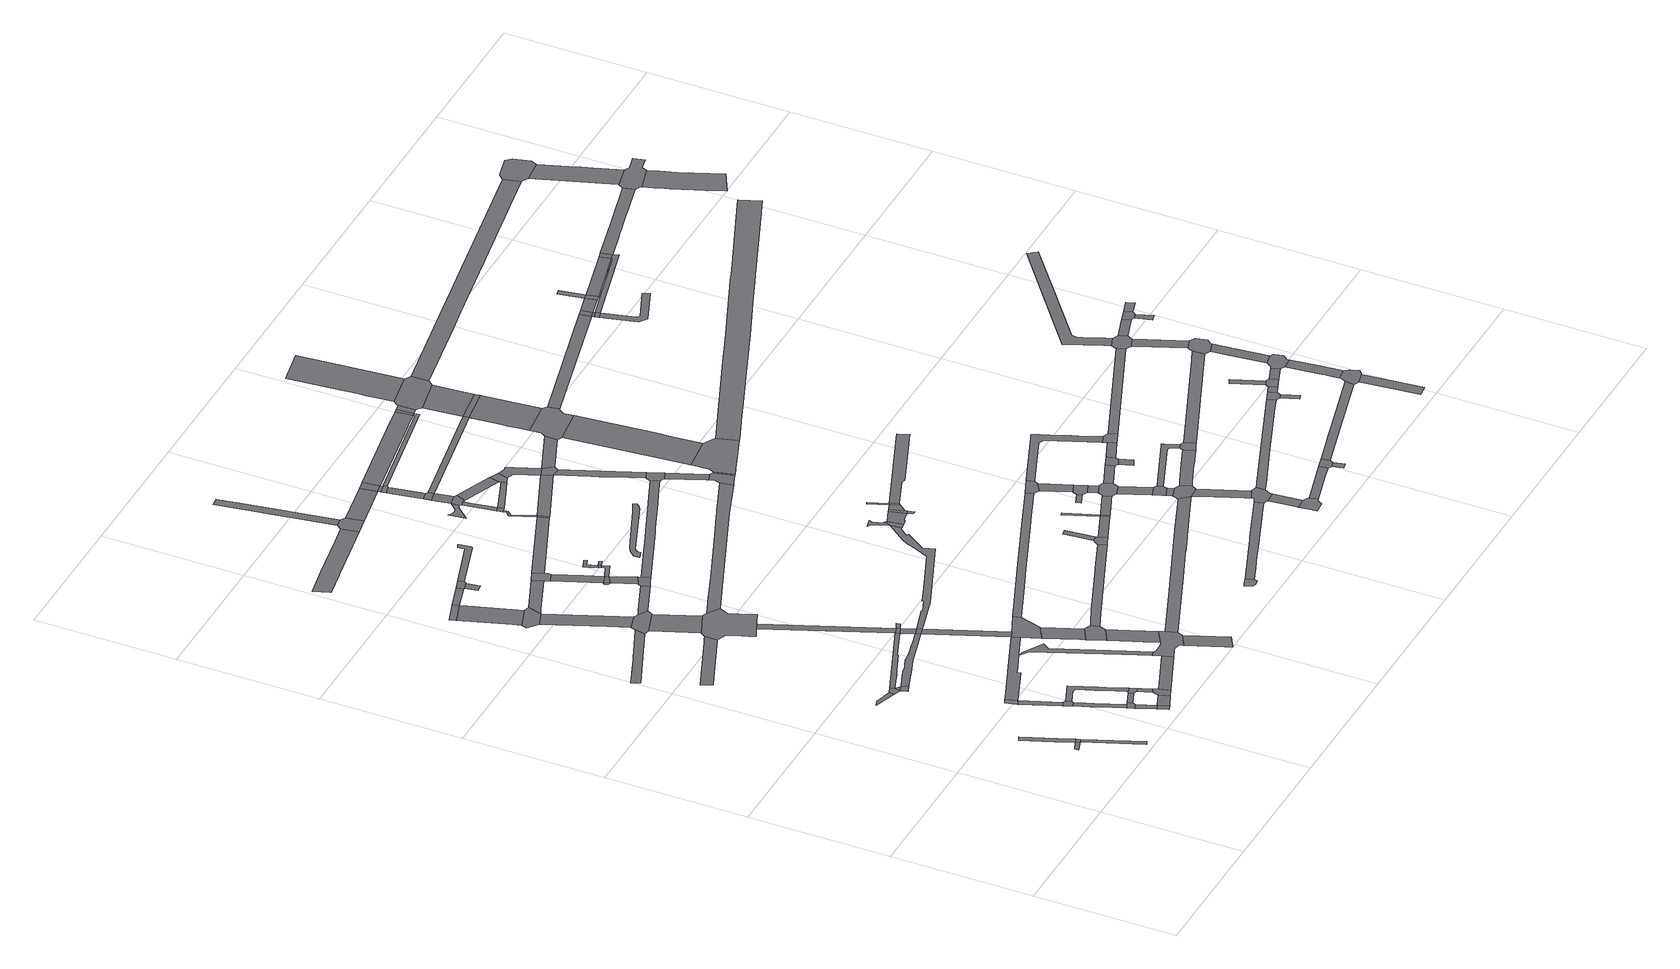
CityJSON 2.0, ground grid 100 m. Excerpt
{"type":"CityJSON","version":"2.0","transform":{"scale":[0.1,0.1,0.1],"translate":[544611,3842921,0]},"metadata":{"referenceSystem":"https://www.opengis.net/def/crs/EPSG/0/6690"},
"CityObjects":{
"road1":{"type":"Road","geometry":[{"type":"MultiSurface","lod":"1","boundaries":[[[0,1,2,3]]]}]},
"road2":{"type":"Road","attributes":{"RoadStructureAttribute.sectionType":"1"},"geometry":[{"type":"MultiSurface","lod":"1","boundaries":[[[4,5,6,7,0,8]]]}]},
"road3":{"type":"Road","geometry":[{"type":"MultiSurface","lod":"1","boundaries":[[[8,0,3,9]]]}]},
"road4":{"type":"Road","attributes":{"RoadStructureAttribute.sectionType":"1"},"geometry":[{"type":"MultiSurface","lod":"1","boundaries":[[[9,3,10,11]]]}]},
"road5":{"type":"Road","geometry":[{"type":"MultiSurface","lod":"1","boundaries":[[[12,13,14,15]]]}]},
"road6":{"type":"Road","geometry":[{"type":"MultiSurface","lod":"1","boundaries":[[[16,17,18,19]]]}]},
"road7":{"type":"Road","geometry":[{"type":"MultiSurface","lod":"1","boundaries":[[[20,15,14,21,22]]]}]},
"road8":{"type":"Road","attributes":{"RoadStructureAttribute.sectionType":"1"},"geometry":[{"type":"MultiSurface","lod":"1","boundaries":[[[19,18,23,24]]]}]},
"road9":{"type":"Road","geometry":[{"type":"MultiSurface","lod":"1","boundaries":[[[24,23,25,26,27,28]]]}]},
"road10":{"type":"Road","geometry":[{"type":"MultiSurface","lod":"1","boundaries":[[[29,21,30,31,32]]]}]},
"road11":{"type":"Road","attributes":{"RoadStructureAttribute.sectionType":"1"},"geometry":[{"type":"MultiSurface","lod":"1","boundaries":[[[22,21,29]]]}]},
"road12":{"type":"Road","attributes":{"RoadStructureAttribute.sectionType":"1"},"geometry":[{"type":"MultiSurface","lod":"1","boundaries":[[[33,34,35,26,25,36,37,38,39,40]]]}]},
"road13":{"type":"Road","geometry":[{"type":"MultiSurface","lod":"1","boundaries":[[[41,40,39,42,43,44]]]}]},
"road14":{"type":"Road","attributes":{"RoadStructureAttribute.sectionType":"1"},"geometry":[{"type":"MultiSurface","lod":"1","boundaries":[[[43,42,45,46]]]}]},
"road15":{"type":"Road","geometry":[{"type":"MultiSurface","lod":"1","boundaries":[[[46,45,47,48]]]}]},
"road16":{"type":"Road","attributes":{"RoadStructureAttribute.sectionType":"1"},"geometry":[{"type":"MultiSurface","lod":"1","boundaries":[[[49,50,51,52,53,54,55,56,57,58,59]]]}]},
"road17":{"type":"Road","attributes":{"RoadStructureAttribute.sectionType":"1"},"geometry":[{"type":"MultiSurface","lod":"1","boundaries":[[[60,61,62,63,64,65,66,67,68]]]}]},
"road18":{"type":"Road","attributes":{"RoadStructureAttribute.sectionType":"1"},"geometry":[{"type":"MultiSurface","lod":"1","boundaries":[[[69,41,44,70]]]}]},
"road19":{"type":"Road","attributes":{"RoadStructureAttribute.sectionType":"1"},"geometry":[{"type":"MultiSurface","lod":"1","boundaries":[[[71,46,48,72]]]}]},
"road20":{"type":"Road","attributes":{"RoadStructureAttribute.sectionType":"1"},"geometry":[{"type":"MultiSurface","lod":"1","boundaries":[[[73,74,75,76,77,28,27,78,79,80,81,82,83,84,85,86]]]}]},
"road21":{"type":"Road","geometry":[{"type":"MultiSurface","lod":"1","boundaries":[[[86,85,69,70,87,88]]]}]},
"road22":{"type":"Road","geometry":[{"type":"MultiSurface","lod":"1","boundaries":[[[89,90,71,72,91,92]]]}]},
"road23":{"type":"Road","attributes":{"RoadStructureAttribute.sectionType":"1"},"geometry":[{"type":"MultiSurface","lod":"1","boundaries":[[[93,88,87,90,89]]]}]},
"road24":{"type":"Road","attributes":{"RoadStructureAttribute.sectionType":"1"},"geometry":[{"type":"MultiSurface","lod":"1","boundaries":[[[94,20,22,95,96,97,98,99,100]]]}]},
"road25":{"type":"Road","attributes":{"RoadStructureAttribute.sectionType":"1"},"geometry":[{"type":"MultiSurface","lod":"1","boundaries":[[[101,102,103,104,105,106,107,108,109,110,29,32,111,112,113,114]]]}]},
"road26":{"type":"Road","attributes":{"RoadStructureAttribute.sectionType":"1"},"geometry":[{"type":"MultiSurface","lod":"1","boundaries":[[[115,116,117,118,16,19,119,120,121,122,123,124,125,126,127]]]}]},
"road27":{"type":"Road","geometry":[{"type":"MultiSurface","lod":"1","boundaries":[[[128,129,130,131]]]}]},
"road28":{"type":"Road","attributes":{"RoadStructureAttribute.sectionType":"1"},"geometry":[{"type":"MultiSurface","lod":"1","boundaries":[[[132,133,131,130,134,135,136]]]}]},
"road29":{"type":"Road","geometry":[{"type":"MultiSurface","lod":"1","boundaries":[[[136,135,137,138,139,140]]]}]},
"road30":{"type":"Road","attributes":{"RoadStructureAttribute.sectionType":"1"},"geometry":[{"type":"MultiSurface","lod":"1","boundaries":[[[141,92,91,142]]]}]},
"road31":{"type":"Road","attributes":{"RoadStructureAttribute.sectionType":"1"},"geometry":[{"type":"MultiSurface","lod":"1","boundaries":[[[139,138,143,144,145]]]}]},
"road32":{"type":"Road","geometry":[{"type":"MultiSurface","lod":"1","boundaries":[[[145,144,146,49,59,147,148,149,150,151,152]]]}]},
"road33":{"type":"Road","attributes":{"RoadStructureAttribute.sectionType":"1"},"geometry":[{"type":"MultiSurface","lod":"1","boundaries":[[[149,148,153,154,155]]]}]},
"road34":{"type":"Road","geometry":[{"type":"MultiSurface","lod":"1","boundaries":[[[156,157,155,154,158,60,68,159,160,161,162,163,164,165,166,167,168,169,170,171,172,173,174,175,176,177]]]}]},
"road35":{"type":"Road","attributes":{"RoadStructureAttribute.sectionType":"1"},"geometry":[{"type":"MultiSurface","lod":"1","boundaries":[[[178,179,180,181,124,182,183,184,185]]]}]},
"road36":{"type":"Road","attributes":{"RoadStructureAttribute.sectionType":"1"},"geometry":[{"type":"MultiSurface","lod":"1","boundaries":[[[186,128,131,187]]]}]},
"road37":{"type":"Road","attributes":{"RoadStructureAttribute.sectionType":"6"},"geometry":[{"type":"MultiSurface","lod":"1","boundaries":[[[167,166,94,188]]]}]},
"road38":{"type":"Road","geometry":[{"type":"MultiSurface","lod":"1","boundaries":[[[188,94,100,189]]]}]},
"road39":{"type":"Road","attributes":{"RoadStructureAttribute.sectionType":"6"},"geometry":[{"type":"MultiSurface","lod":"1","boundaries":[[[189,100,101,190]]]}]},
"road40":{"type":"Road","geometry":[{"type":"MultiSurface","lod":"1","boundaries":[[[190,101,114,191]]]}]},
"road41":{"type":"Road","attributes":{"RoadStructureAttribute.sectionType":"1"},"geometry":[{"type":"MultiSurface","lod":"1","boundaries":[[[192,140,139,193,194,195]]]}]},
"road42":{"type":"Road","attributes":{"RoadStructureAttribute.sectionType":"6"},"geometry":[{"type":"MultiSurface","lod":"1","boundaries":[[[191,114,115,196]]]}]},
"road43":{"type":"Road","attributes":{"RoadStructureAttribute.sectionType":"1"},"geometry":[{"type":"MultiSurface","lod":"1","boundaries":[[[197,198,188,189]]]}]},
"road44":{"type":"Road","geometry":[{"type":"MultiSurface","lod":"1","boundaries":[[[199,200,201,202,203]]]}]},
"road45":{"type":"Road","geometry":[{"type":"MultiSurface","lod":"1","boundaries":[[[204,186,187,203,202,205,206]]]}]},
"road46":{"type":"Road","attributes":{"RoadStructureAttribute.sectionType":"1"},"geometry":[{"type":"MultiSurface","lod":"1","boundaries":[[[207,208,152,151,209,210,211]]]}]},
"road47":{"type":"Road","geometry":[{"type":"MultiSurface","lod":"1","boundaries":[[[212,213,214,215,216,217,185,184,141,142,218,219,220,221,222,223,224,225,226,227]]]}]},
"road48":{"type":"Road","attributes":{"RoadStructureAttribute.sectionType":"1"},"geometry":[{"type":"MultiSurface","lod":"1","boundaries":[[[228,229,230,231,232]]]}]},
"road49":{"type":"Road","geometry":[{"type":"MultiSurface","lod":"1","boundaries":[[[233,234,196,115,127,229,228,235]]]}]},
"road50":{"type":"Road","geometry":[{"type":"MultiSurface","lod":"1","boundaries":[[[232,231,236,237,238,239]]]}]},
"road51":{"type":"Road","attributes":{"RoadStructureAttribute.sectionType":"1"},"geometry":[{"type":"MultiSurface","lod":"1","boundaries":[[[240,241,237,236,242,243,214,213]]]}]},
"road52":{"type":"Road","attributes":{"RoadStructureAttribute.sectionType":"1"},"geometry":[{"type":"MultiSurface","lod":"1","boundaries":[[[223,222,244,245,246]]]}]},
"road53":{"type":"Road","attributes":{"RoadStructureAttribute.sectionType":"1"},"geometry":[{"type":"MultiSurface","lod":"1","boundaries":[[[247,248,249,250,251,252,253,254,255]]]}]},
"road54":{"type":"Road","geometry":[{"type":"MultiSurface","lod":"1","boundaries":[[[256,257,258,259,260,261]]]}]},
"road55":{"type":"Road","geometry":[{"type":"MultiSurface","lod":"1","boundaries":[[[262,192,195,263,264,265,266]]]}]},
"road56":{"type":"Road","attributes":{"RoadStructureAttribute.sectionType":"1"},"geometry":[{"type":"MultiSurface","lod":"1","boundaries":[[[267,264,263,268,256,269]]]}]},
"road57":{"type":"Road","geometry":[{"type":"MultiSurface","lod":"1","boundaries":[[[269,256,261,270]]]}]},
"road58":{"type":"Road","attributes":{"RoadStructureAttribute.sectionType":"1"},"geometry":[{"type":"MultiSurface","lod":"1","boundaries":[[[270,261,271,272]]]}]},
"road59":{"type":"Road","geometry":[{"type":"MultiSurface","lod":"1","boundaries":[[[272,271,273,274,207,211,275,276,277]]]}]},
"road60":{"type":"Road","attributes":{"RoadStructureAttribute.sectionType":"1"},"geometry":[{"type":"MultiSurface","lod":"1","boundaries":[[[278,279,280,281,282,283,284,285,286,287,288,204,206]]]}]},
"road61":{"type":"Road","geometry":[{"type":"MultiSurface","lod":"1","boundaries":[[[289,290,291,292,269,270]]]}]},
"road62":{"type":"Road","geometry":[{"type":"MultiSurface","lod":"1","boundaries":[[[293,294,291,290]]]}]},
"road63":{"type":"Road","geometry":[{"type":"MultiSurface","lod":"1","boundaries":[[[295,296,297,298,299,300,294,293]]]}]},
"road64":{"type":"Road","geometry":[{"type":"MultiSurface","lod":"1","boundaries":[[[301,302,293,290]]]}]},
"road65":{"type":"Road","attributes":{"RoadStructureAttribute.sectionType":"1"},"geometry":[{"type":"MultiSurface","lod":"1","boundaries":[[[303,304,305,306,307,308,309,310,311,312,313,190,191,314,315,316,317,318,319,320,321]]]}]},
"road66":{"type":"Road","attributes":{"RoadStructureAttribute.sectionType":"1"},"geometry":[{"type":"MultiSurface","lod":"1","boundaries":[[[322,262,266,323]]]}]},
"road67":{"type":"Road","geometry":[{"type":"MultiSurface","lod":"1","boundaries":[[[324,325,326,247,255,327,328]]]}]},
"road68":{"type":"Road","attributes":{"RoadStructureAttribute.sectionType":"1"},"geometry":[{"type":"MultiSurface","lod":"1","boundaries":[[[329,330,331,332,333,334,239,238,335,336,337]]]}]},
"road69":{"type":"Road","attributes":{"RoadStructureAttribute.sectionType":"1"},"geometry":[{"type":"MultiSurface","lod":"1","boundaries":[[[338,339,340,341,325,324]]]}]},
"road70":{"type":"Road","attributes":{"RoadStructureAttribute.sectionType":"1"},"geometry":[{"type":"MultiSurface","lod":"1","boundaries":[[[342,343,344,345,346,347,348,349,350,351,352,177,176,353,354,355,356]]]}]},
"road71":{"type":"Road","geometry":[{"type":"MultiSurface","lod":"1","boundaries":[[[357,358,359,360,361,362,363,364,365,366,367,368,369,370,371,372,373,374,375,376]]]}]},
"road72":{"type":"Road","geometry":[{"type":"MultiSurface","lod":"1","boundaries":[[[377,378,379,380,381,382,383]]]}]},
"road73":{"type":"Road","attributes":{"RoadStructureAttribute.sectionType":"1"},"geometry":[{"type":"MultiSurface","lod":"1","boundaries":[[[384,328,327,385,386]]]}]},
"road74":{"type":"Road","attributes":{"RoadStructureAttribute.sectionType":"1"},"geometry":[{"type":"MultiSurface","lod":"1","boundaries":[[[387,388,389,390,277,276,391,392,393,394,395,396]]]}]},
"road75":{"type":"Road","geometry":[{"type":"MultiSurface","lod":"1","boundaries":[[[397,398,399,400,401,402,403,404,405]]]}]},
"road76":{"type":"Road","geometry":[{"type":"MultiSurface","lod":"1","boundaries":[[[406,407,408,409,410,411,412,322,413]]]}]},
"road77":{"type":"Road","geometry":[{"type":"MultiSurface","lod":"1","boundaries":[[[413,322,323,414]]]}]},
"road78":{"type":"Road","geometry":[{"type":"MultiSurface","lod":"1","boundaries":[[[415,416,410,409,417]]]}]},
"road79":{"type":"Road","attributes":{"RoadStructureAttribute.sectionType":"1"},"geometry":[{"type":"MultiSurface","lod":"1","boundaries":[[[418,419,420,421,422,233,235,423,424,425,426,427,428]]]}]},
"road80":{"type":"Road","attributes":{"RoadStructureAttribute.sectionType":"1"},"geometry":[{"type":"MultiSurface","lod":"1","boundaries":[[[429,430,431,432,433,434,416,415]]]}]},
"road81":{"type":"Road","attributes":{"RoadStructureAttribute.sectionType":"1"},"geometry":[{"type":"MultiSurface","lod":"1","boundaries":[[[435,436,437,438,439,440,441,442,227,226,443,444,445,446,447,448,449]]]}]},
"road82":{"type":"Road","geometry":[{"type":"MultiSurface","lod":"1","boundaries":[[[450,397,405,432,431,451,452,453]]]}]},
"road83":{"type":"Road","attributes":{"RoadStructureAttribute.sectionType":"1"},"geometry":[{"type":"MultiSurface","lod":"1","boundaries":[[[454,455,456,397,450]]]}]},
"road84":{"type":"Road","geometry":[{"type":"MultiSurface","lod":"1","boundaries":[[[457,458,456,455,459]]]}]},
"road85":{"type":"Road","attributes":{"RoadStructureAttribute.sectionType":"1"},"geometry":[{"type":"MultiSurface","lod":"1","boundaries":[[[460,461,462,458,457]]]}]},
"road86":{"type":"Road","attributes":{"RoadStructureAttribute.sectionType":"1"},"geometry":[{"type":"MultiSurface","lod":"1","boundaries":[[[463,386,464,465]]]}]},
"road87":{"type":"Road","geometry":[{"type":"MultiSurface","lod":"1","boundaries":[[[466,465,464,462,461,467]]]}]},
"road88":{"type":"Road","geometry":[{"type":"MultiSurface","lod":"1","boundaries":[[[468,384,386,463]]]}]},
"road89":{"type":"Road","attributes":{"RoadStructureAttribute.sectionType":"1"},"geometry":[{"type":"MultiSurface","lod":"1","boundaries":[[[469,415,417,470]]]}]},
"road90":{"type":"Road","geometry":[{"type":"MultiSurface","lod":"1","boundaries":[[[471,472,473,474,475,303,476]]]}]},
"road91":{"type":"Road","attributes":{"RoadStructureAttribute.sectionType":"1"},"geometry":[{"type":"MultiSurface","lod":"1","boundaries":[[[477,413,414,478]]]}]},
"road92":{"type":"Road","attributes":{"RoadStructureAttribute.sectionType":"1"},"geometry":[{"type":"MultiSurface","lod":"1","boundaries":[[[453,452,479,480]]]}]},
"road93":{"type":"Road","geometry":[{"type":"MultiSurface","lod":"1","boundaries":[[[476,303,321,481,482]]]}]},
"road94":{"type":"Road","geometry":[{"type":"MultiSurface","lod":"1","boundaries":[[[483,484,485,486,329,337,487,488,489]]]}]},
"road95":{"type":"Road","geometry":[{"type":"MultiSurface","lod":"1","boundaries":[[[490,491,492,493,484,483]]]}]},
"road96":{"type":"Road","attributes":{"RoadStructureAttribute.sectionType":"1"},"geometry":[{"type":"MultiSurface","lod":"1","boundaries":[[[494,482,481,495,496,497]]]}]},
"road97":{"type":"Road","geometry":[{"type":"MultiSurface","lod":"1","boundaries":[[[480,479,469,470,498,499]]]}]},
"road98":{"type":"Road","geometry":[{"type":"MultiSurface","lod":"1","boundaries":[[[500,501,502,497]]]}]},
"road99":{"type":"Road","attributes":{"RoadStructureAttribute.sectionType":"1"},"geometry":[{"type":"MultiSurface","lod":"1","boundaries":[[[503,494,497,502,504]]]}]},
"road100":{"type":"Road","attributes":{"RoadStructureAttribute.sectionType":"1"},"geometry":[{"type":"MultiSurface","lod":"1","boundaries":[[[505,506,507,508,377,383,509,510,511,512,513,514,515,516,517,518]]]}]},
"road101":{"type":"Road","attributes":{"RoadStructureAttribute.sectionType":"1"},"geometry":[{"type":"MultiSurface","lod":"1","boundaries":[[[519,520,489,488,521]]]}]},
"road102":{"type":"Road","attributes":{"RoadStructureAttribute.sectionType":"1"},"geometry":[{"type":"MultiSurface","lod":"1","boundaries":[[[522,503,504,523]]]}]},
"road103":{"type":"Road","geometry":[{"type":"MultiSurface","lod":"1","boundaries":[[[524,525,522,526]]]}]},
"road104":{"type":"Road","attributes":{"RoadStructureAttribute.sectionType":"1"},"geometry":[{"type":"MultiSurface","lod":"1","boundaries":[[[527,528,529,499,498,530,531,532,477,533]]]}]},
"road105":{"type":"Road","geometry":[{"type":"MultiSurface","lod":"1","boundaries":[[[526,522,523,534]]]}]},
"road106":{"type":"Road","geometry":[{"type":"MultiSurface","lod":"1","boundaries":[[[533,477,478,535,536,537]]]}]},
"road107":{"type":"Road","attributes":{"RoadStructureAttribute.sectionType":"1"},"geometry":[{"type":"MultiSurface","lod":"1","boundaries":[[[478,538,539,540,541,542,543,535]]]}]},
"road108":{"type":"Road","attributes":{"RoadStructureAttribute.sectionType":"1"},"geometry":[{"type":"MultiSurface","lod":"1","boundaries":[[[544,545,546,519,547]]]}]},
"road109":{"type":"Road","geometry":[{"type":"MultiSurface","lod":"1","boundaries":[[[547,519,521,548]]]}]},
"road110":{"type":"Road","geometry":[{"type":"MultiSurface","lod":"1","boundaries":[[[542,541,387,396,549,550,551,552]]]}]},
"road111":{"type":"Road","attributes":{"RoadStructureAttribute.sectionType":"1"},"geometry":[{"type":"MultiSurface","lod":"1","boundaries":[[[553,552,551,554,555,556]]]}]},
"road112":{"type":"Road","attributes":{"RoadStructureAttribute.sectionType":"1"},"geometry":[{"type":"MultiSurface","lod":"1","boundaries":[[[557,459,455,558]]]}]},
"road113":{"type":"Road","attributes":{"RoadStructureAttribute.sectionType":"1"},"geometry":[{"type":"MultiSurface","lod":"1","boundaries":[[[559,560,561,562,563,468,463,564,565,566,567,568]]]}]},
"road114":{"type":"Road","geometry":[{"type":"MultiSurface","lod":"1","boundaries":[[[556,555,569,570,342,356,571,572,573]]]}]},
"road115":{"type":"Road","geometry":[{"type":"MultiSurface","lod":"1","boundaries":[[[574,575,568,576,466,467]]]}]},
"road116":{"type":"Road","attributes":{"RoadStructureAttribute.sectionType":"1"},"geometry":[{"type":"MultiSurface","lod":"1","boundaries":[[[577,573,572,578]]]}]},
"road117":{"type":"Road","attributes":{"RoadStructureAttribute.sectionType":"1"},"geometry":[{"type":"MultiSurface","lod":"1","boundaries":[[[579,580,581,547,548,582,583,584,585]]]}]},
"road118":{"type":"Road","attributes":{"RoadStructureAttribute.sectionType":"1"},"geometry":[{"type":"MultiSurface","lod":"1","boundaries":[[[586,587,533,537,588,589]]]}]},
"road119":{"type":"Road","geometry":[{"type":"MultiSurface","lod":"1","boundaries":[[[590,591,592,593,594,595,596]]]}]},
"road120":{"type":"Road","geometry":[{"type":"MultiSurface","lod":"1","boundaries":[[[597,418,428,598,599,600,601,602]]]}]},
"road121":{"type":"Road","attributes":{"RoadStructureAttribute.sectionType":"1"},"geometry":[{"type":"MultiSurface","lod":"1","boundaries":[[[600,599,603,604]]]}]},
"road122":{"type":"Road","geometry":[{"type":"MultiSurface","lod":"1","boundaries":[[[604,603,590,596,605,606]]]}]},
"road123":{"type":"Road","attributes":{"RoadStructureAttribute.sectionType":"1"},"geometry":[{"type":"MultiSurface","lod":"1","boundaries":[[[606,605,607,608]]]}]},
"road124":{"type":"Road","geometry":[{"type":"MultiSurface","lod":"1","boundaries":[[[609,608,607,610,611,579,585,612,613,614,615,616,617,618,619]]]}]},
"road125":{"type":"Road","geometry":[{"type":"MultiSurface","lod":"1","boundaries":[[[620,621,622,623,624,625,577,578,626,627,628,629]]]}]},
"road126":{"type":"Road","attributes":{"RoadStructureAttribute.sectionType":"1"},"geometry":[{"type":"MultiSurface","lod":"1","boundaries":[[[615,614,630,631]]]}]},
"road127":{"type":"Road","attributes":{"RoadStructureAttribute.sectionType":"1"},"geometry":[{"type":"MultiSurface","lod":"1","boundaries":[[[632,633,634,635,636,637,638,526,534]]]}]},
"road128":{"type":"Road","geometry":[{"type":"MultiSurface","lod":"1","boundaries":[[[631,630,639,640,641,642,643,644,645,646]]]}]},
"road129":{"type":"Road","attributes":{"RoadStructureAttribute.sectionType":"1"},"geometry":[{"type":"MultiSurface","lod":"1","boundaries":[[[642,641,647,648]]]}]},
"road130":{"type":"Road","geometry":[{"type":"MultiSurface","lod":"1","boundaries":[[[649,650,651,652,653,654,655,656,657,658,659]]]}]},
"road131":{"type":"Road","geometry":[{"type":"MultiSurface","lod":"1","boundaries":[[[660,648,647,661,435,449,662,663,664,665,666]]]}]},
"road132":{"type":"Road","attributes":{"RoadStructureAttribute.sectionType":"1"},"geometry":[{"type":"MultiSurface","lod":"1","boundaries":[[[667,668,669,670,651,650]]]}]},
"road133":{"type":"Road","attributes":{"RoadStructureAttribute.sectionType":"1"},"geometry":[{"type":"MultiSurface","lod":"1","boundaries":[[[671,662,449,672,673,674,675,676]]]}]},
"road134":{"type":"Road","geometry":[{"type":"MultiSurface","lod":"1","boundaries":[[[676,675,677,505,518,678,668,667,679,680,681]]]}]},
"road135":{"type":"Road","attributes":{"RoadStructureAttribute.sectionType":"1"},"geometry":[{"type":"MultiSurface","lod":"1","boundaries":[[[682,683,684,685,686,687,622,621]]]}]},
"road136":{"type":"Road","attributes":{"RoadStructureAttribute.sectionType":"1"},"geometry":[{"type":"MultiSurface","lod":"1","boundaries":[[[688,689,690,619,618,691,692,693]]]}]},
"road137":{"type":"Road","geometry":[{"type":"MultiSurface","lod":"1","boundaries":[[[694,559,568,575]]]}]},
"road138":{"type":"Road","geometry":[{"type":"MultiSurface","lod":"1","boundaries":[[[695,696,697,698,699,700,586,589,701,687,686,702,703,704,705]]]}]},
"road139":{"type":"Road","attributes":{"RoadStructureAttribute.sectionType":"1"},"geometry":[{"type":"MultiSurface","lod":"1","boundaries":[[[706,707,694,575,708,709,710]]]}]},
"road140":{"type":"Road","attributes":{"RoadStructureAttribute.sectionType":"1"},"geometry":[{"type":"MultiSurface","lod":"1","boundaries":[[[711,558,712,713,714,715,716,697,696]]]}]},
"road141":{"type":"Road","attributes":{"RoadStructureAttribute.sectionType":"1"},"geometry":[{"type":"MultiSurface","lod":"1","boundaries":[[[717,718,659,658,719,720,721]]]}]},
"road142":{"type":"Road","geometry":[{"type":"MultiSurface","lod":"1","boundaries":[[[722,723,557,558,711]]]}]},
"road143":{"type":"Road","geometry":[{"type":"MultiSurface","lod":"1","boundaries":[[[724,688,693,725,726,727]]]}]},
"road144":{"type":"Road","attributes":{"RoadStructureAttribute.sectionType":"1"},"geometry":[{"type":"MultiSurface","lod":"1","boundaries":[[[728,729,730,731,732,666,665,733,734,735,736,737]]]}]},
"road145":{"type":"Road","geometry":[{"type":"MultiSurface","lod":"1","boundaries":[[[738,739,726,725]]]}]},
"road146":{"type":"Road","attributes":{"RoadStructureAttribute.sectionType":"1"},"geometry":[{"type":"MultiSurface","lod":"1","boundaries":[[[740,741,742,743,744,745,746,747,748,597,602,749,750,751,752,753,754,755,756,757]]]}]},
"road147":{"type":"Road","attributes":{"RoadStructureAttribute.sectionType":"1"},"geometry":[{"type":"MultiSurface","lod":"1","boundaries":[[[758,759,760,646,645,761,762,763,764]]]}]},
"road148":{"type":"Road","attributes":{"RoadStructureAttribute.sectionType":"1"},"geometry":[{"type":"MultiSurface","lod":"1","boundaries":[[[765,766,767,557,723]]]}]},
"road149":{"type":"Road","geometry":[{"type":"MultiSurface","lod":"1","boundaries":[[[768,769,770,771,772,706,710,773,774,767,766,775,776,777]]]}]},
"road150":{"type":"Road","attributes":{"RoadStructureAttribute.sectionType":"1"},"geometry":[{"type":"MultiSurface","lod":"1","boundaries":[[[778,779,724,727,780]]]}]},
"road151":{"type":"Road","attributes":{"RoadStructureAttribute.sectionType":"1"},"geometry":[{"type":"MultiSurface","lod":"1","boundaries":[[[781,782,783,784,785,786,787,788,789,771,770]]]}]},
"road152":{"type":"Road","geometry":[{"type":"MultiSurface","lod":"1","boundaries":[[[790,791,792,793,794]]]}]},
"road153":{"type":"Road","geometry":[{"type":"MultiSurface","lod":"1","boundaries":[[[795,717,721,794,793,796]]]}]},
"road154":{"type":"Road","geometry":[{"type":"MultiSurface","lod":"1","boundaries":[[[764,763,728,737,797,798,799]]]}]},
"road155":{"type":"Road","geometry":[{"type":"MultiSurface","lod":"1","boundaries":[[[800,801,757,756,778,780,802,803,804]]]}]},
"road156":{"type":"Road","attributes":{"RoadStructureAttribute.sectionType":"1"},"geometry":[{"type":"MultiSurface","lod":"1","boundaries":[[[805,806,807,808,809,681,680,810,811,812,813,814,815,816]]]}]},
"road157":{"type":"Road","attributes":{"RoadStructureAttribute.sectionType":"1"},"geometry":[{"type":"MultiSurface","lod":"1","boundaries":[[[817,818,705,704,819,820]]]}]},
"road158":{"type":"Road","attributes":{"RoadStructureAttribute.sectionType":"1"},"geometry":[{"type":"MultiSurface","lod":"1","boundaries":[[[821,822,823,824,795,796,825,826,827,828,829,830]]]}]},
"road159":{"type":"Road","attributes":{"RoadStructureAttribute.sectionType":"1"},"geometry":[{"type":"MultiSurface","lod":"1","boundaries":[[[831,832,804,803,833]]]}]},
"road160":{"type":"Road","attributes":{"RoadStructureAttribute.sectionType":"1"},"geometry":[{"type":"MultiSurface","lod":"1","boundaries":[[[834,835,799,798,836,837]]]}]},
"road161":{"type":"Road","geometry":[{"type":"MultiSurface","lod":"1","boundaries":[[[838,805,816,839,840,841]]]}]},
"road162":{"type":"Road","geometry":[{"type":"MultiSurface","lod":"1","boundaries":[[[842,843,844,840,839]]]}]},
"road163":{"type":"Road","attributes":{"RoadStructureAttribute.sectionType":"1"},"geometry":[{"type":"MultiSurface","lod":"1","boundaries":[[[845,838,841,846]]]}]},
"road164":{"type":"Road","attributes":{"RoadStructureAttribute.sectionType":"1"},"geometry":[{"type":"MultiSurface","lod":"1","boundaries":[[[847,848,849,850,851,852]]]}]},
"road165":{"type":"Road","geometry":[{"type":"MultiSurface","lod":"1","boundaries":[[[852,851,845,846,853,854]]]}]},
"road166":{"type":"Road","geometry":[{"type":"MultiSurface","lod":"1","boundaries":[[[855,856,857,858]]]}]},
"road167":{"type":"Road","attributes":{"RoadStructureAttribute.sectionType":"1"},"geometry":[{"type":"MultiSurface","lod":"1","boundaries":[[[859,820,856,855]]]}]},
"road168":{"type":"Road","attributes":{"RoadStructureAttribute.sectionType":"1"},"geometry":[{"type":"MultiSurface","lod":"1","boundaries":[[[860,861,862,863]]]}]},
"road169":{"type":"Road","attributes":{"RoadStructureAttribute.sectionType":"1"},"geometry":[{"type":"MultiSurface","lod":"1","boundaries":[[[864,854,853,865]]]}]},
"road170":{"type":"Road","geometry":[{"type":"MultiSurface","lod":"1","boundaries":[[[866,817,820,859]]]}]},
"road171":{"type":"Road","geometry":[{"type":"MultiSurface","lod":"1","boundaries":[[[867,868,869,870,871,872,873,874,821,830,875,876,861,860,877,878,879,880]]]}]},
"road172":{"type":"Road","attributes":{"RoadStructureAttribute.sectionType":"1"},"geometry":[{"type":"MultiSurface","lod":"1","boundaries":[[[881,882,883,884,885,886,887,888,889,890,629,628,891,892,893,894,895,896,897,898,899,900,901,902,903]]]}]},
"road173":{"type":"Road","attributes":{"RoadStructureAttribute.sectionType":"1"},"geometry":[{"type":"MultiSurface","lod":"1","boundaries":[[[904,866,859,905]]]}]},
"road174":{"type":"Road","attributes":{"RoadStructureAttribute.sectionType":"1"},"geometry":[{"type":"MultiSurface","lod":"1","boundaries":[[[906,907,908,909,910,911,912,913,914,915,916,917,871,870]]]}]},
"road175":{"type":"Road","attributes":{"RoadStructureAttribute.sectionType":"1"},"geometry":[{"type":"MultiSurface","lod":"1","boundaries":[[[918,919,920,921,922,923,924,925,858,857]]]}]},
"road176":{"type":"Road","geometry":[{"type":"MultiSurface","lod":"1","boundaries":[[[926,927,928,929,930,931,864,865,932,933,912,911,934,935,936,937]]]}]},
"road177":{"type":"Road","geometry":[{"type":"MultiSurface","lod":"1","boundaries":[[[938,904,905,939]]]}]},
"road178":{"type":"Road","attributes":{"RoadStructureAttribute.sectionType":"1"},"geometry":[{"type":"MultiSurface","lod":"1","boundaries":[[[940,941,942,943,928,927]]]}]},
"road179":{"type":"Road","geometry":[{"type":"MultiSurface","lod":"1","boundaries":[[[944,945,946,904,938]]]}]},
"road180":{"type":"Road","geometry":[{"type":"MultiSurface","lod":"1","boundaries":[[[947,948,949,950,831,833,951,952,953,954,955,956]]]}]},
"road181":{"type":"Road","attributes":{"RoadStructureAttribute.sectionType":"1"},"geometry":[{"type":"MultiSurface","lod":"1","boundaries":[[[953,952,957,958,959]]]}]},
"road182":{"type":"Road","geometry":[{"type":"MultiSurface","lod":"1","boundaries":[[[960,961,962,959,958,963,964,834,837,965,942,941,966,967,968,969]]]}]},
"road183":{"type":"Road","attributes":{"RoadStructureAttribute.sectionType":"1"},"geometry":[{"type":"MultiSurface","lod":"1","boundaries":[[[970,971,972,973,974,975,976,777,776,977,978,979,980,981,982,983,984,985,986,987,988,989]]]}]},
"road184":{"type":"Road","geometry":[{"type":"MultiSurface","lod":"1","boundaries":[[[990,991,992,993,855,858]]]}]},
"road185":{"type":"Road","attributes":{"RoadStructureAttribute.sectionType":"1"},"geometry":[{"type":"MultiSurface","lod":"1","boundaries":[[[994,956,955,995]]]}]},
"road186":{"type":"Road","attributes":{"RoadStructureAttribute.sectionType":"1"},"geometry":[{"type":"MultiSurface","lod":"1","boundaries":[[[996,997,998,999,1000,938,939,1001,1002,992]]]}]},
"road187":{"type":"Road","geometry":[{"type":"MultiSurface","lod":"1","boundaries":[[[1003,994,995,1004,1005,1006]]]}]},
"road188":{"type":"Road","geometry":[{"type":"MultiSurface","lod":"1","boundaries":[[[1007,1008,1009,1010,1005,1004]]]}]},
"road189":{"type":"Road","attributes":{"RoadStructureAttribute.sectionType":"1"},"geometry":[{"type":"MultiSurface","lod":"1","boundaries":[[[1011,1012,1013,1014,1015,1016,949,948,1017,1018,1019,1020,1021,1022,1023,1024,1025]]]}]},
"road190":{"type":"Road","attributes":{"RoadStructureAttribute.sectionType":"1"},"geometry":[{"type":"MultiSurface","lod":"1","boundaries":[[[1026,1003,1006,1027]]]}]},
"road191":{"type":"Road","geometry":[{"type":"MultiSurface","lod":"1","boundaries":[[[1028,996,992,991]]]}]},
"road192":{"type":"Road","attributes":{"RoadStructureAttribute.sectionType":"1"},"geometry":[{"type":"MultiSurface","lod":"1","boundaries":[[[1029,1030,1031,1032,1028,991,1033,1034,1035,1036,1037,1038,1039,1040,1041,1042]]]}]},
"road193":{"type":"Road","geometry":[{"type":"MultiSurface","lod":"1","boundaries":[[[1043,1044,1045,970,989,1046,1047,1048,1049]]]}]},
"road194":{"type":"Road","attributes":{"RoadStructureAttribute.sectionType":"1"},"geometry":[{"type":"MultiSurface","lod":"1","boundaries":[[[1050,1051,1052,1047,1046,1053,1054,1055,1056]]]}]},
"road195":{"type":"Road","attributes":{"RoadStructureAttribute.sectionType":"1"},"geometry":[{"type":"MultiSurface","lod":"1","boundaries":[[[1057,1058,1059,1060,1061,1062,1063,1064,1065,1066,1067]]]}]},
"road196":{"type":"Road","geometry":[{"type":"MultiSurface","lod":"1","boundaries":[[[1068,1069,1070,1071,1056,1055,1029,1042,1072,1060,1059,1073,1074,1075,1076,1077]]]}]}
},
"vertices":[
[618,466,0],[550,440,0],[556,412,0],[633,441,0],
[608,588,0],[517,814,0],[484,799,0],[569,587,0],[651,479,0],
[662,453,0],
[792,50,0],[820,61,0],
[484,1796,0],[442,1778,0],[596,1726,0],[605,1762,0],
[850,1069,0],[813,1054,0],[835,973,0],[872,988,0],
[651,1781,0],[648,1708,0],[660,1751,0],
[941,708,0],[975,722,0],
[965,648,0],[1000,662,0],[1008,674,0],[998,712,0],
[695,1723,0],[650,1698,0],[663,1657,0],[718,1681,0],
[1086,451,0],[1050,540,0],[1029,592,0],[987,591,0],[1006,543,0],[1062,405,0],[1091,331,0],[1129,346,0],
[1148,353,0],[1110,283,0],[1149,298,0],[1161,319,0],
[1163,152,0],[1200,167,0],
[1192,80,0],[1230,95,0],
[528,3504,0],[525,3503,0],[311,3415,0],[263,3395,0],[231,3382,0],[184,3363,0],[1,3288,0],[24,3231,0],[346,3363,0],[452,3407,0],[517,3434,0],
[654,3078,0],[623,3066,0],[612,3062,0],[594,3055,0],[169,2882,0],[200,2807,0],[271,2836,0],[642,2987,0],[651,2991,0],
[1240,390,0],[1253,357,0],
[1306,211,0],[1327,135,0],
[1238,546,0],[1219,594,0],[1147,771,0],[1052,733,0],[1043,730,0],[1058,695,0],[1066,698,0],[1110,715,0],[1135,708,0],[1180,593,0],[1201,542,0],[1254,407,0],[1258,397,0],[1293,411,0],
[1281,347,0],[1313,360,0],
[1350,270,0],[1317,250,0],[1385,159,0],[1364,235,0],
[1322,338,0],
[1200,2001,0],[692,1763,0],[797,1802,0],[844,1822,0],[988,1881,0],[991,1889,0],[1209,1976,0],
[1246,1883,0],[1136,1853,0],[1134,1856,0],[1046,1832,0],[1009,1824,0],[964,1819,0],[862,1780,0],[860,1785,0],[807,1767,0],[707,1729,0],[887,1740,0],[982,1776,0],[1112,1810,0],[1260,1850,0],
[1475,1318,0],[1128,1180,0],[1118,1176,0],[866,1075,0],[1143,1096,0],[1149,1098,0],[1144,1109,0],[1139,1121,0],[1150,1125,0],[1315,1190,0],[1380,1218,0],[1482,1259,0],[1494,1265,0],
[279,4670,0],[126,4621,0],[141,4578,0],[293,4627,0],
[308,4580,0],[298,4611,0],[252,4232,0],[269,4179,0],[420,4233,0],
[256,4139,0],[327,4082,0],[431,4123,0],[459,4221,0],
[1697,371,0],[1718,295,0],
[487,3681,0],[542,3543,0],[650,3574,0],
[540,3537,0],[532,3431,0],[554,3426,0],[727,3483,0],[729,3486,0],[747,3521,0],[685,3560,0],
[558,3414,0],[679,3116,0],[846,3188,0],
[883,3173,0],[860,3182,0],[670,3102,0],[714,2966,0],[716,2965,0],[757,2865,0],[774,2824,0],[791,2783,0],[855,2812,0],[866,2816,0],[868,2817,0],[915,2838,0],[918,2839,0],[928,2844,0],[1009,2879,0],[995,2913,0],[988,2928,0],[938,3050,0],[941,3058,0],[945,3069,0],[968,3118,0],[886,3172,0],
[1646,598,0],[1461,1054,0],[1494,1099,0],[1355,1185,0],[1378,1148,0],[1604,598,0],[1675,425,0],[1710,439,0],
[454,4726,0],[468,4680,0],
[1248,2018,0],
[1257,1995,0],
[1297,1898,0],
[1311,1864,0],
[732,4331,0],[455,4133,0],[474,4141,0],[761,4258,0],
[1524,1338,0],
[1304,2014,0],[1297,2039,0],
[489,4588,0],[514,4592,0],[539,4596,0],[526,4688,0],[476,4675,0],
[530,4750,0],[533,4699,0],[543,4709,0],
[973,3678,0],[735,3581,0],[758,3525,0],[903,3584,0],[995,3622,0],
[1940,468,0],[1927,498,0],[1825,438,0],[1815,433,0],[1796,425,0],[1728,424,0],[1789,324,0],[1802,329,0],[1840,321,0],[1848,319,0],[1859,290,0],[1953,345,0],[1956,354,0],[1958,359,0],[1966,383,0],[1942,461,0],
[1647,1195,0],[1546,1136,0],[1635,912,0],[1649,878,0],[1751,937,0],
[1680,1403,0],[1583,1362,0],[1694,1351,0],
[1698,755,0],[1800,815,0],[1815,859,0],[1803,918,0],
[1894,581,0],[1886,600,0],[1761,599,0],[1786,537,0],
[1956,48,0],[1974,3,0],[2067,56,0],
[723,5659,0],[574,5633,0],[248,5575,0],[44,5538,0],[33,5536,0],[76,5422,0],[263,5455,0],[269,5456,0],[744,5540,0],
[903,3907,0],[899,3902,0],[891,3890,0],[899,3870,0],[908,3868,0],[921,3865,0],
[809,4362,0],[777,4220,0],[845,4247,0],[847,4267,0],[838,4289,0],
[919,4058,0],[842,4057,0],[968,3928,0],
[981,3903,0],
[985,3701,0],[1052,3734,0],
[984,3698,0],[980,3691,0],[1032,3637,0],[1083,3658,0],[1061,3713,0],
[884,4815,0],[897,4822,0],[899,4837,0],[898,4843,0],[897,4856,0],[889,4912,0],[888,4917,0],[872,4911,0],[856,4904,0],[859,4854,0],[858,4854,0],
[1088,3947,0],[1067,3997,0],[1049,3985,0],[1058,3964,0],
[1060,4014,0],[1041,4002,0],
[1044,4059,0],[1036,4084,0],[1080,4101,0],[1071,4122,0],[1004,4093,0],[1017,4059,0],
[1110,4012,0],[1102,4032,0],
[2237,2526,0],[2128,2382,0],[2108,2347,0],[2072,2262,0],[2033,2174,0],[1714,2043,0],[1587,1993,0],[1590,1985,0],[1490,1944,0],[1486,1953,0],[1313,1902,0],[1343,1872,0],[1593,1940,0],[2130,2158,0],[2105,2237,0],[2198,2376,0],[2186,2386,0],[2230,2443,0],[2245,2446,0],
[1370,4589,0],[1391,4513,0],
[806,5703,0],[747,5693,0],[746,5691,0],[863,5561,0],[842,5680,0],
[2609,1246,0],[2372,1151,0],[2354,1144,0],[1947,979,0],[1900,959,0],[1880,951,0],[1948,914,0],[2384,1091,0],[2631,1191,0],
[699,6362,0],[675,6509,0],[616,6503,0],[641,6350,0],
[2191,3696,0],[2190,3696,0],[1955,3603,0],[1921,3589,0],[1887,3576,0],[1851,3561,0],[1668,3487,0],[1240,3314,0],[1167,3285,0],[1160,3282,0],[1044,3236,0],[1190,3208,0],[1296,3251,0],[1922,3505,0],[2212,3610,0],
[1317,3914,0],[1297,3904,0],[1286,3896,0],[1264,3874,0],[1248,3855,0],[1246,3843,0],[1247,3830,0],[1252,3814,0],[1302,3833,0],[1299,3848,0],[1300,3856,0],[1310,3868,0],[1320,3877,0],[1727,4040,0],[1739,4046,0],[1751,4058,0],[1757,4066,0],[1767,4076,0],[1753,4099,0],[1677,4065,0],
[2672,245,0],[2632,230,0],[2603,219,0],[2625,164,0],[2645,158,0],[2685,166,0],[2693,190,0],
[1167,5737,0],[1178,5617,0],[1188,5618,0],
[2025,4106,0],[1916,4062,0],[1410,3855,0],[1330,3823,0],[1528,3838,0],[1569,3855,0],[1628,3879,0],[1814,3955,0],[1917,3997,0],[2049,4051,0],
[1268,5143,0],[1221,5093,0],[1209,5088,0],[1192,5085,0],[1169,5092,0],[1146,5105,0],[1160,4987,0],[1249,5081,0],[1269,5086,0],
[1318,4749,0],[1347,4779,0],[1344,4792,0],[1341,4808,0],[1326,4804,0],[1330,4784,0],[1300,4754,0],[1382,4594,0],
[1403,4518,0],
[1352,4858,0],[1318,4849,0],[1364,4817,0],
[2921,1901,0],[2867,1880,0],[2640,1791,0],[2154,1595,0],[1942,1511,0],[1942,1450,0],[2172,1544,0],[2648,1735,0],[2667,1742,0],[2886,1830,0],[2937,1849,0],
[1322,5024,0],[1317,5071,0],[1319,5081,0],[1282,5071,0],[1289,5018,0],[1290,5016,0],
[3275,997,0],[3222,976,0],[2962,872,0],[2945,866,0],[2900,847,0],[2737,782,0],[2299,605,0],[1952,464,0],[2519,607,0],[2758,703,0],[2773,708,0],[2914,765,0],[2937,775,0],[3252,902,0],[3334,934,0],
[1343,5156,0],[1324,5080,0],[1334,5079,0],[1363,5148,0],
[1325,5264,0],[1321,5288,0],[1247,5270,0],
[1298,5336,0],[1238,5321,0],[1315,5325,0],
[1259,5551,0],[1255,5576,0],[1197,5561,0],
[1246,5629,0],[1191,5599,0],[1248,5614,0],
[1263,5616,0],[1266,5591,0],
[1232,5749,0],
[1611,4955,0],[1620,4921,0],
[2244,2579,0],[2220,2646,0],[2228,2668,0],[2165,2650,0],[2191,2638,0],[2256,2571,0],
[1784,4757,0],[1821,4687,0],
[1606,4968,0],[1626,5040,0],
[2283,2451,0],[2271,2561,0],
[2682,1293,0],[2639,1288,0],[2623,1266,0],[2621,1263,0],[2654,1201,0],[2706,1222,0],[2684,1277,0],
[2659,1501,0],[2659,1503,0],[2639,1499,0],[2619,1495,0],
[2371,2600,0],[2320,2457,0],[2332,2472,0],[2402,2483,0],
[1670,4941,0],[1690,5013,0],
[2417,2445,0],[2437,2446,0],[2423,2492,0],
[2392,2608,0],[2419,2505,0],
[3446,546,0],[3406,529,0],[3090,407,0],[3066,398,0],[2805,233,0],[2869,258,0],[2919,278,0],[2984,303,0],[3089,343,0],[3102,348,0],[3349,443,0],[3398,462,0],[3426,473,0],[3463,487,0],
[2891,1361,0],[2883,1357,0],[2917,1306,0],
[2436,2625,0],[2465,2560,0],
[2397,2765,0],[2382,2757,0],[2451,2631,0],
[1785,4951,0],[1767,5000,0],[1745,4991,0],[1700,4928,0],[1718,4920,0],[1726,4905,0],[1853,4785,0],
[2476,2573,0],
[1885,4683,0],[1891,4696,0],[1901,4717,0],
[1913,4462,0],[1930,4414,0],[1963,4337,0],[2041,4144,0],[2095,4167,0],[1911,4620,0],
[2821,1600,0],[2811,1596,0],[2801,1592,0],[2907,1367,0],
[2930,1311,0],
[2062,4045,0],[2071,4042,0],[2084,4036,0],[2139,4059,0],
[2242,3808,0],[2186,3785,0],[2191,3774,0],[2246,3797,0],
[2151,5475,0],[2154,5435,0],
[2012,5885,0],[1929,5871,0],[1919,5869,0],[1903,5867,0],[1899,5866,0],[1649,5700,0],[1672,5704,0],[1900,5744,0],[1940,5751,0],[2025,5766,0],
[2206,3736,0],[2197,3711,0],[2235,3619,0],[2307,3645,0],[2273,3782,0],
[2054,5733,0],[2049,5771,0],[2028,5753,0],
[2284,3786,0],[2318,3649,0],
[3100,1445,0],[3056,1427,0],[2917,1371,0],[2966,1326,0],[2986,1334,0],[3077,1371,0],[3118,1387,0],
[2179,4915,0],[1909,4808,0],[1910,4720,0],[2176,4827,0],
[3043,1598,0],[3041,1598,0],[2962,1565,0],[2968,1550,0],[2974,1534,0],[3053,1565,0],[3055,1564,0],
[3043,1950,0],[2953,1841,0],[2977,1830,0],[3044,1876,0],[3046,1879,0],[3058,1898,0],
[3055,1632,0],[3129,1661,0],
[3089,1547,0],[3162,1576,0],
[3115,1482,0],[3188,1511,0],
[3213,1501,0],[3105,1450,0],[3104,1447,0],[3124,1385,0],[3131,1383,0],[3156,1375,0],[3234,1397,0],[3244,1425,0],[3244,1427,0],[3248,1438,0],[3226,1496,0],
[2613,3928,0],[2536,3975,0],[2289,3943,0],[2294,3883,0],[2295,3873,0],[2300,3813,0],[2373,3669,0],[2375,3670,0],[2658,3780,0],[2619,3925,0],
[3242,1161,0],[3316,1191,0],
[2690,2658,0],[2718,2648,0],[2805,2682,0],[3178,2829,0],[3150,2908,0],[2828,2781,0],[2817,2777,0],
[3256,1127,0],[3268,1097,0],[3273,1082,0],[3347,1112,0],[3353,1131,0],[3356,1139,0],[3357,1140,0],[3344,1177,0],
[3290,1040,0],[3365,1068,0],
[3624,256,0],[3598,272,0],[3518,265,0],[3521,227,0],[3525,190,0],[3530,143,0],[3610,150,0],[3628,179,0],[3633,187,0],[3651,191,0],[3634,249,0],
[3366,1066,0],[3282,1017,0],[3417,941,0],[3433,969,0],[3437,975,0],[3438,976,0],[3404,1049,0],
[3579,478,0],[3499,470,0],[3510,355,0],[3515,289,0],
[3549,617,0],[3390,796,0],[3428,701,0],[3464,616,0],[3480,580,0],[3550,615,0],
[3487,562,0],[3478,480,0],[3577,500,0],[3597,539,0],[3594,601,0],
[2515,4209,0],[2509,4275,0],[2505,4321,0],[2501,4369,0],[2458,4842,0],[2210,4810,0],
[3406,1569,0],[3353,1547,0],[3286,1519,0],[3308,1465,0],[3375,1491,0],[3422,1510,0],
[2036,5889,0],
[2461,5041,0],[2439,5057,0],[2192,5026,0],[2199,4950,0],[2198,4948,0],[2183,4922,0],[2198,4816,0],[2451,4916,0],[2474,4951,0],[2482,4953,0],[2471,5033,0],
[2081,5896,0],[2074,5895,0],[2064,5774,0],[2086,5777,0],[2087,5776,0],
[2402,5468,0],[2156,5416,0],[2157,5409,0],[2174,5220,0],[2178,5167,0],[2183,5126,0],
[3971,339,0],[3686,263,0],[3701,206,0],[3879,253,0],[3982,280,0],
[2400,5482,0],[2398,5508,0],
[3490,1603,0],[3447,1496,0],[3501,1522,0],[3506,1544,0],
[3763,1194,0],[3624,1138,0],[3622,1137,0],[3452,1068,0],[3409,1050,0],[3449,980,0],[3482,994,0],[3649,1062,0],[3654,1064,0],[3793,1119,0],
[3482,1405,0],[3534,1429,0],
[3620,1857,0],[3603,1900,0],[3572,1969,0],[3527,2085,0],[3516,2115,0],[3508,2136,0],[3496,2132,0],[3467,2121,0],[3101,1974,0],[3121,1925,0],[3351,2016,0],[3432,2048,0],[3441,2052,0],[3468,2041,0],[3469,2040,0],[3482,2035,0],[3620,1689,0],[3679,1713,0],
[3772,1331,0],[3766,1346,0],[3752,1340,0],[3725,1286,0],[3752,1275,0],[3773,1221,0],[3810,1235,0],
[2373,5781,0],[2372,5794,0],[2126,5745,0],
[2391,5961,0],[2383,5966,0],[2356,5981,0],[2109,5936,0],[2087,5905,0],[2099,5767,0],[2111,5757,0],[2395,5822,0],[2405,5834,0],[2401,5955,0],
[3632,1661,0],[3626,1659,0],[3654,1604,0],
[2305,6571,0],[2292,6713,0],[2044,6666,0],[2054,6568,0],[2077,6301,0],[2082,6251,0],[2089,6170,0],[2093,6121,0],[2098,6067,0],
[4022,188,0],[4044,193,0],[4066,198,0],[4049,277,0],[4006,262,0],
[4049,360,0],[4060,300,0],
[3831,1135,0],[3868,1150,0],[3838,1224,0],
[3709,1702,0],[3690,1709,0],[3673,1612,0],[3745,1641,0],[3722,1696,0],
[4484,944,0],[4405,914,0],[3984,752,0],[3640,618,0],[3638,618,0],[3601,541,0],[3606,542,0],[3661,563,0],[3806,620,0],[4004,697,0],[4417,856,0],[4505,889,0],
[3459,5276,0],[2944,5149,0],[2963,5072,0],[3472,5197,0],
[4869,577,0],[4411,456,0],[4296,425,0],[4202,400,0],[4217,342,0],[4742,481,0],[4791,494,0],[4818,502,0],[4836,506,0],[4866,514,0],
[4574,2041,0],[4253,1911,0],[4595,1984,0],
[4759,1595,0],[4663,1556,0],[4664,1470,0],[4763,1510,0],
[4559,974,0],[4532,876,0],[4569,890,0],[4580,918,0],
[4576,758,0],[4596,765,0],[4614,772,0],
[4614,995,0],[4635,939,0],
[4577,1251,0],[4576,1252,0],[4558,1243,0],[4539,1234,0],[4621,1015,0],[4663,1036,0],
[4713,969,0],[4691,1025,0],
[3522,5193,0],[3477,5177,0],[3484,5147,0],[3530,5163,0],
[3517,5208,0],
[4983,513,0],[4904,495,0],[4947,86,0],[5027,95,0],
[4797,1066,0],[4819,1010,0],
[3504,5287,0],
[4993,609,0],[4976,628,0],[4973,631,0],[4970,635,0],[4891,627,0],[4892,620,0],[4892,612,0],[4874,584,0],[4876,509,0],[4883,505,0],[5001,531,0],[5012,542,0],[5015,545,0],[4997,604,0],
[5004,4893,0],[4778,4801,0],[4414,4653,0],[4258,4590,0],[4192,4564,0],[3664,4349,0],[3513,4288,0],[3477,4273,0],[3431,4254,0],[3383,4235,0],[2675,3786,0],[2907,3879,0],[3036,3930,0],[3442,4091,0],[3722,4205,0],[3908,4281,0],[4042,4335,0],[4251,4420,0],[4317,4447,0],[4472,4510,0],[4836,4658,0],[4888,4679,0],[5063,4750,0],
[3630,5318,0],[3649,5240,0],
[4969,643,0],[4961,723,0],[4961,724,0],[4961,726,0],[4954,805,0],[4933,997,0],[4853,989,0],[4875,775,0],[4879,743,0],[4881,718,0],[4885,680,0],[4891,630,0],
[3545,4901,0],[3598,4864,0],[3854,4967,0],[3842,4994,0],[3834,5011,0],[3610,4922,0],[3587,4934,0],[3585,4941,0],
[4941,1113,0],[4920,1125,0],[4841,1109,0],[4824,1083,0],[4818,1074,0],[4808,1070,0],[4830,1003,0],[4832,1002,0],[4931,1014,0],[4949,1039,0],[4958,1052,0],[4945,1111,0],
[3670,5327,0],[3689,5250,0],
[4896,1352,0],[4880,1512,0],[4802,1488,0],[4817,1343,0],
[3639,5504,0],[3619,5502,0],[3599,5498,0],
[4694,2095,0],[4664,2108,0],[4589,2079,0],[4579,2052,0],[4609,1978,0],[4636,1967,0],[4710,1996,0],[4721,2020,0],[4728,2034,0],[4706,2090,0],
[4644,1945,0],[4773,1635,0],[4847,1660,0],
[4881,1639,0],[4852,1654,0],[4849,1656,0],[4772,1634,0],[4768,1620,0],[4785,1498,0],[4878,1527,0],[4890,1540,0],[4906,1558,0],[4888,1636,0],
[4573,6336,0],[3635,6172,0],[3629,6171,0],[3602,6166,0],[3599,6166,0],[3351,6122,0],[3318,6116,0],[2413,5835,0],[2989,5936,0],[3163,5966,0],[3506,6026,0],[3702,6061,0],[3711,6062,0],[3713,6063,0],[3750,6070,0],[3752,6070,0],[4279,6163,0],[4326,6171,0],[4599,6219,0],[4603,6220,0],
[4147,5319,0],[4131,5359,0],[4091,5349,0],[4093,5339,0],
[4876,2144,0],[4894,2087,0],
[4077,5428,0],[3871,5377,0],[3869,5377,0],[3861,5375,0],[3823,5365,0],[3836,5286,0],[3881,5297,0],
[4957,2170,0],[4920,2078,0],[4960,2091,0],[4975,2113,0],
[4954,1966,0],[4976,1970,0],[4999,1974,0],[4998,1976,0],
[5264,2991,0],[4589,2465,0],[4525,2414,0],[4468,2370,0],[4469,2368,0],[4571,2124,0],[4650,2143,0],[4645,2155,0],[4590,2287,0],[4577,2318,0],[4587,2361,0],[4590,2363,0],[4615,2383,0],[4987,2678,0],[5310,2933,0],
[5052,2200,0],[5070,2143,0],
[4117,5438,0],
[4814,5610,0],[4481,5528,0],[4434,5516,0],[4344,5494,0],[4332,5409,0],[4363,5417,0],[4384,5422,0],[4500,5450,0],[4574,5468,0],[4617,5479,0],[4667,5491,0],[4754,5512,0],[4806,5525,0],[4833,5531,0],
[4760,6412,0],[4606,6373,0],[4577,6341,0],[4648,6192,0],[4810,6215,0],[4831,6259,0],[4795,6374,0],
[4928,5872,0],[4902,5947,0],[4876,6021,0],[4741,5920,0],[4802,5741,0],[4834,5647,0],[4993,5682,0],
[5109,5369,0],[5073,5479,0],[5047,5551,0],[4874,5503,0],[4899,5430,0],[4904,5413,0],[4922,5362,0],[4931,5334,0],[5016,5118,0],[5064,4996,0],[5224,5083,0],
[5128,5688,0],[5077,5675,0],[5035,5665,0],[5027,5663,0],[4870,5512,0],[5050,5558,0],[5053,5565,0],[5057,5575,0],[5063,5589,0],[5147,5610,0]
]}
